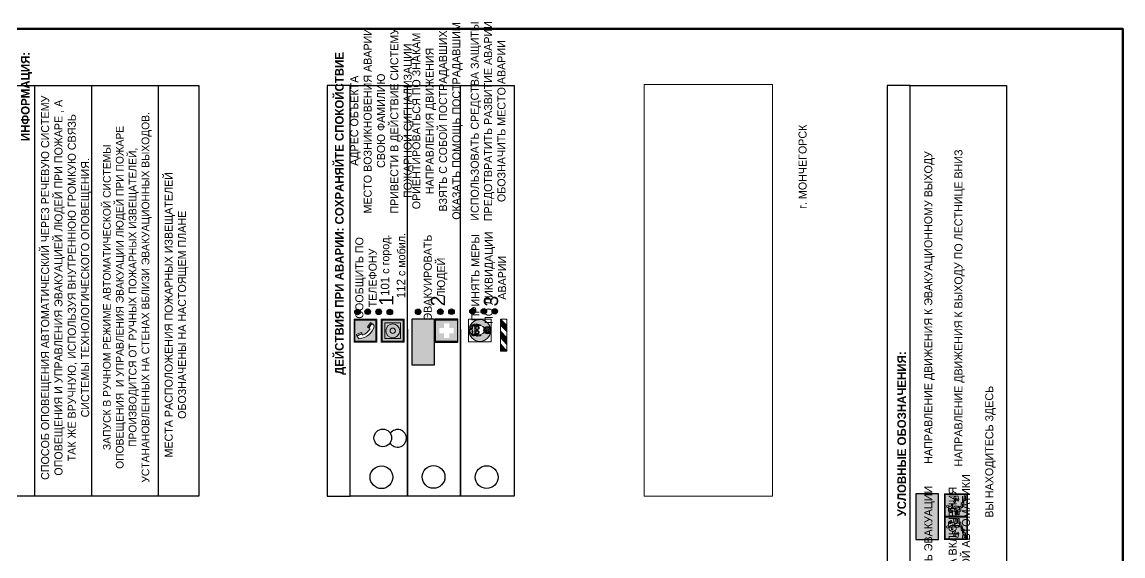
# Model space of a CAD drawing. Header units: millimetres. Extents: x 13810 to 67229, y 12374 to 21950.
# Drawn here: x 19635.2 to 20020.4, y 20477 to 20664 of the extents above; entities that cross this region are included whole.
import ezdxf

# ---------------------------------------------------------------- set-up
doc = ezdxf.new("R2010")
doc.units = ezdxf.units.MM
doc.layers.add('План_Штампы', color=7, linetype='Continuous')
doc.styles.add('обычный', font='arial.ttf')
picture_1 = doc.add_image_def('image1.jpg', size_in_pixel=(337, 105))

# ---------------------------------------------------------------- blocks, each defined once
blk = doc.blocks.new('A$C32E8229D')
at = {"true_color": 0xffffff}
blk.add_hatch(color=7, dxfattribs=at).paths.add_polyline_path([(0, 0), (0, -8), (16, -8), (16, 0)])
h = blk.add_hatch(color=126)
h.paths.add_polyline_path([(0.2, -0.2), (15.8, -0.2), (15.8, -7.8), (0.2, -7.8)])
h.paths.add_polyline_path([(13.49, -2.05), (12.08, -2.05), (11.37, -2.63, 0.162397), (11.29, -2.84), (11.29, -3.63), (10.35, -3.63), (10.35, -4.05), (11.68, -4.05), (11.68, -3.48), (12.26, -4.28), (11.29, -5.1), (11.29, -6.78), (11.85, -6.78), (11.85, -5.44), (12.8, -4.64), (12.8, -5.94), (14.46, -5.94), (14.46, -5.39), (13.45, -5.39), (13.45, -3.97), (12.46, -2.59), (13.15, -2.59), (13.69, -3.34), (14.18, -3)], flags=16)
h.paths.add_polyline_path([(10.74, -1.82, 1), (11.8, -1.82, 1)], flags=16)
h.paths.add_polyline_path([(9.39, -3.59), (5.99, -3.59), (6.56, -3.03), (5.91, -3.03), (5.1, -3.83), (5.91, -4.64), (6.56, -4.64), (5.99, -4.09), (9.39, -4.09)], flags=16)
h.paths.add_polyline_path([(4.29, -1.08), (1.72, -1.08), (1.72, -6.6), (4.29, -6.6)], flags=16)
at = {"color": 126}
blk.add_lwpolyline([(16, -8), (0, -8), (0, 0), (16, 0)], close=True, dxfattribs=at)
blk = doc.blocks.new('A$C18900ED3')
h = blk.add_hatch(color=126)
h.paths.add_polyline_path([(-0.18, -0.18), (-7.02, -0.18), (-7.02, -7.02), (-0.18, -7.02)])
h.paths.add_polyline_path([(-5.89, -4.46), (-5.89, -2.77), (-4.46, -2.77), (-4.46, -1.31), (-2.77, -1.31), (-2.77, -2.77), (-1.33, -2.77), (-1.33, -4.46), (-2.77, -4.46), (-2.77, -5.89), (-4.46, -5.89), (-4.46, -4.46)], flags=16)
at = {"color": 126}
for p, q in [((-7.2, 0), (-7.2, -7.2)), ((0, 0), (-7.2, 0)), ((0, -7.2), (0, 0)), ((-7.02, -7.02), (-7.02, -0.18)), ((-7.02, -0.18), (-0.18, -0.18)), ((-0.18, -0.18), (-0.18, -7.02)), ((-7.2, -7.2), (0, -7.2)), ((-0.18, -7.02), (-7.02, -7.02))]:
    blk.add_line(p, q, dxfattribs=at)
blk = doc.blocks.new('A$C456E1F9C')
at = {"lineweight": 5}
h = blk.add_hatch(color=242, dxfattribs=at)
h.paths.add_polyline_path([(0.51, -1.47), (0.51, -13.26), (12.29, -13.26), (12.29, -1.47)])
h.paths.add_polyline_path([(5.42, -4.95, -0.254479), (4.78, -5.4), (3.52, -2.53, -0.209735), (4.23, -2.4)], flags=16)
h.paths.add_polyline_path([(8.53, -8.6), (10.87, -10.17), (10.54, -10.76), (8.03, -9.13, -0.192251)], flags=16)
h.paths.add_polyline_path([(4.61, -5.49, 0.005518), (3.87, -5.72, 0.128647), (7.49, -10.01, 0.00809), (7.83, -9.33), (10.47, -10.97, -0.16736), (8.99, -12.25, -0.327862), (1.95, -3.95, -0.166952), (3.36, -2.62)], flags=16)
at = {"color": 242, "lineweight": 5}
for p, q in [((0, -13.77), (0, -0.97)), ((12.8, -0.97), (0, -0.97)), ((4.61, -5.49), (3.36, -2.62)), ((3.52, -2.53), (4.78, -5.4)), ((4.23, -2.4), (5.42, -4.95)), ((12.8, -13.77), (12.8, -0.97)), ((7.83, -9.33), (10.47, -10.97)), ((8.03, -9.13), (10.54, -10.76)), ((10.81, -10.12), (8.53, -8.6)), ((10.54, -10.76), (10.8, -10.3)), ((10.8, -10.3), (10.81, -10.12)), ((0, -13.77), (12.8, -13.77))]:
    blk.add_line(p, q, dxfattribs=at)
blk.add_lwpolyline([(0.51, -1.47), (12.29, -1.47), (12.29, -13.26), (0.51, -13.26)], close=True, dxfattribs=at)
for centre, radius, start, end in [((4.59, -5.34), 2.99, 114.28453, 152.19739), ((11.12, -3.31), 9.19, 183.99153, 256.60086), ((4.02, -3.27), 0.891, 76.32839, 123.70924), ((14.98, -39.1), 35.17, 107.14873, 108.41345), ((13.86, -0.94), 11.08, 205.55365, 234.87622), ((4.68, -4.59), 0.824, 276.9621, 334.07228), ((-13.31, 0.8), 23.44, 332.54871, 334.40268), ((8.94, -9.5), 0.989, 114.40924, 157.93883), ((7.87, -9.46), 3, 291.92908, 329.9329)]:
    blk.add_arc(centre, radius, start, end, dxfattribs=at)
blk = doc.blocks.new('A$C54414219')
at = {"true_color": 0xffffff}
h = blk.add_hatch(color=7, dxfattribs=at)
h.paths.add_polyline_path([(2.39, -9.45), (2.39, -18.3), (11.23, -18.3), (11.23, -9.45)], flags=0)
h.paths.add_polyline_path([(10.71, -13.87, -1), (2.92, -13.87, -1)], flags=0)
h.paths.add_polyline_path([(8.3, -13.87, -1), (5.33, -13.87, -1)], flags=0)
h.paths.add_polyline_path([(0.41, -7.47), (0.41, -20.27), (13.21, -20.27), (13.21, -7.47)])
h.paths.add_polyline_path([(0.92, -19.77), (12.71, -19.77), (12.71, -7.98), (0.92, -7.98)], flags=16)
h.paths.add_polyline_path([(11.23, -9.45), (11.23, -18.3), (2.39, -18.3), (2.39, -9.45)], flags=0)
at = {"lineweight": 5}
h = blk.add_hatch(color=242, dxfattribs=at)
h.paths.add_polyline_path([(12.71, -7.98), (0.92, -7.98), (0.92, -19.77), (12.71, -19.77)])
h.paths.add_polyline_path([(11.23, -18.3), (2.39, -18.3), (2.39, -9.45), (11.23, -9.45)], flags=16)
h.paths.add_polyline_path([(10.71, -13.87, -1), (2.92, -13.87, -1)], flags=0)
h.paths.add_polyline_path([(8.3, -13.87, -1), (5.33, -13.87, -1)], flags=0)
at = {"true_color": 0xffffff}
h = blk.add_hatch(color=7, dxfattribs=at)
h.paths.add_polyline_path([(2.39, -9.45), (2.39, -18.3), (11.23, -18.3), (11.23, -9.45)])
h.paths.add_polyline_path([(10.71, -13.87, -1), (2.92, -13.87, -1)], flags=16)
h.paths.add_polyline_path([(8.3, -13.87, -1), (5.33, -13.87, -1)], flags=0)
at = {"lineweight": 5}
h = blk.add_hatch(color=242, dxfattribs=at)
h.paths.add_polyline_path([(2.92, -13.87, 1), (10.71, -13.87, 1)])
h.paths.add_polyline_path([(8.3, -13.87, -1), (5.33, -13.87, -1)], flags=16)
at = {"color": 242, "lineweight": 5}
for p, q in [((0.41, -20.27), (0.41, -7.47)), ((0.41, -7.47), (13.21, -7.47)), ((0.41, -7.47), (13.21, -7.47)), ((13.21, -20.27), (13.21, -7.47)), ((0.41, -20.27), (13.21, -20.27))]:
    blk.add_line(p, q, dxfattribs=at)
for points in [[(0.92, -7.98), (12.71, -7.98), (12.71, -19.77), (0.92, -19.77)], [(2.39, -9.45), (11.23, -9.45), (11.23, -18.3), (2.39, -18.3)]]:
    blk.add_lwpolyline(points, close=True, dxfattribs=at)
for radius in [3.89, 1.49]:
    blk.add_circle((6.81, -13.87), radius, dxfattribs=at)
blk = doc.blocks.new('A$C38D26F80')
h = blk.add_hatch(color=5)
h.dxf.hatch_style = 1
h.paths.add_polyline_path([(-8.77, -4.48, 1), (-0.19, -4.48, 1)])
h.paths.add_polyline_path([(-6.75, -3.58), (-6.75, -3.31), (-6.62, -3.22), (-6.5, -3.22), (-6.42, -3.3), (-6.39, -3.28), (-6.59, -2.23), (-6.59, -2.01), (-6.38, -1.58), (-4.76, -0.4), (-4.13, -0.79, -0.362848), (-2.1, -2.1, -0.201049), (-2.17, -2.48, 0.085434), (-2.26, -3.13), (-1.9, -3.16), (-2.25, -4.7), (-2.4, -4.59), (-2.43, -4.34), (-2.36, -4.34), (-2.14, -3.34), (-2.47, -3.42), (-2.58, -1.95), (-2.77, -1.58), (-3.58, -1.52), (-3.92, -1.26), (-5.05, -1.73), (-4.87, -1.39), (-5.41, -1.6), (-5.41, -1.46), (-6.13, -1.87), (-6.18, -3.5), (-6.56, -3.47), (-6.37, -4.59), (-6.16, -4.43), (-6.16, -4.66), (-6.36, -4.79), (-6.37, -4.8), (-6.51, -4.76)], flags=16)
h.paths.add_polyline_path([(-6.51, -4.76), (-6.36, -4.79), (-6.37, -4.8)], flags=0)
h.paths.add_polyline_path([(-5.92, -2.34, 0.089508), (-2.67, -2.35), (-2.48, -3.88, -0.268602), (-3.4, -6.18, 0.262449), (-5.2, -6.18, -0.268602), (-6.11, -3.88)], flags=16)
edge = h.paths.add_edge_path(flags=16)
edge.add_ellipse((-5.19, -3.41), major_axis=(0, 0.842), ratio=0.848992, start_angle=0, end_angle=360)
edge = h.paths.add_edge_path(flags=0)
edge.add_ellipse((-5.19, -3.39), major_axis=(0, 0.665), ratio=0.853798, start_angle=0, end_angle=360)
edge = h.paths.add_edge_path(flags=0)
edge.add_ellipse((-5.19, -3.4), major_axis=(0, 0.528), ratio=0.864094, start_angle=0, end_angle=360)
edge = h.paths.add_edge_path(flags=16)
edge.add_ellipse((-3.47, -3.4), major_axis=(0, 0.842), ratio=0.848992, start_angle=0, end_angle=360)
h.paths.add_polyline_path([(-3.13, -6.45), (-3.13, -6.84, 0.383174), (-5.57, -6.85), (-5.57, -6.49, -0.369952)], flags=16)
edge = h.paths.add_edge_path(flags=0)
edge.add_ellipse((-3.47, -3.39), major_axis=(0, 0.665), ratio=0.853798, start_angle=0, end_angle=360)
edge = h.paths.add_edge_path(flags=0)
edge.add_ellipse((-3.47, -3.4), major_axis=(0, 0.528), ratio=0.864094, start_angle=0, end_angle=360)
edge = h.paths.add_edge_path(flags=16)
edge.add_ellipse((-4.34, -7.57), major_axis=(-1.48, 0), ratio=0.744955, start_angle=0, end_angle=360)
h.paths.add_polyline_path([(-5.01, -6.85, -1), (-5.15, -6.85, -1)], flags=0)
h.paths.add_polyline_path([(-5.33, -7.14, -1), (-5.47, -7.14, -1)], flags=0)
h.paths.add_polyline_path([(-4.61, -6.71, -1), (-4.74, -6.71, -1)], flags=16)
h.paths.add_polyline_path([(-5.43, -7.51, -1), (-5.57, -7.51, -1)], flags=0)
h.paths.add_polyline_path([(-4.26, -6.67, -1), (-4.4, -6.67, -1)], flags=16)
h.paths.add_polyline_path([(-4.74, -7.14, -1), (-4.88, -7.14, -1)], flags=0)
h.paths.add_polyline_path([(-4.93, -7.43, -1), (-5.07, -7.43, -1)], flags=0)
h.paths.add_polyline_path([(-4.41, -7.07, -1), (-4.54, -7.07, -1)], flags=0)
h.paths.add_polyline_path([(-5.33, -7.87, -1), (-5.46, -7.87, -1)], flags=0)
h.paths.add_polyline_path([(-3.8, -6.71, -1), (-3.94, -6.71, -1)], flags=16)
h.paths.add_polyline_path([(-4.85, -7.78, -1), (-4.98, -7.78, -1)], flags=0)
h.paths.add_polyline_path([(-3.96, -7.14, -1), (-4.1, -7.14, -1)], flags=0)
h.paths.add_polyline_path([(-4.33, -7.53, -1), (-4.47, -7.53, -1)], flags=0)
h.paths.add_polyline_path([(-5.09, -8.12, -1), (-5.23, -8.12, -1)], flags=0)
h.paths.add_polyline_path([(-3.5, -6.94, -1), (-3.64, -6.94, -1)], flags=0)
h.paths.add_polyline_path([(-4.54, -7.97, -1), (-4.68, -7.97, -1)], flags=0)
h.paths.add_polyline_path([(-3.66, -7.39, -1), (-3.8, -7.39, -1)], flags=0)
h.paths.add_polyline_path([(-4.73, -8.35, -1), (-4.86, -8.35, -1)], flags=0)
h.paths.add_polyline_path([(-4.09, -7.96, -1), (-4.23, -7.96, -1)], flags=0)
h.paths.add_polyline_path([(-3.77, -7.74, -1), (-3.91, -7.74, -1)], flags=0)
h.paths.add_polyline_path([(-3.22, -7.27, -1), (-3.35, -7.27, -1)], flags=0)
h.paths.add_polyline_path([(-4.34, -8.4, -1), (-4.47, -8.4, -1)], flags=0)
h.paths.add_polyline_path([(-3.16, -7.61, -1), (-3.3, -7.61, -1)], flags=0)
h.paths.add_polyline_path([(-3.9, -8.35, -1), (-4.04, -8.35, -1)], flags=0)
h.paths.add_polyline_path([(-3.32, -7.91, -1), (-3.46, -7.91, -1)], flags=0)
h.paths.add_polyline_path([(-3.55, -8.23, -1), (-3.69, -8.23, -1)], flags=0)
at = {"color": 5, "lineweight": 5}
for p, q in [((-4.48, 0), (-8.96, 0)), ((-8.96, 0), (-8.96, -4.48)), ((-4.48, 0), (0, 0)), ((0, 0), (0, -4.48)), ((-6.75, -3.31), (-6.62, -3.22)), ((-6.75, -3.58), (-6.75, -3.31)), ((-6.51, -4.76), (-6.75, -3.58)), ((-6.62, -3.22), (-6.5, -3.22)), ((-6.59, -2.01), (-6.38, -1.58)), ((-6.59, -2.23), (-6.59, -2.01)), ((-6.39, -3.28), (-6.59, -2.23)), ((-6.18, -3.5), (-6.56, -3.47)), ((-6.56, -3.47), (-6.37, -4.59)), ((-6.5, -3.22), (-6.42, -3.3)), ((-6.42, -3.3), (-6.39, -3.28)), ((-6.38, -1.58), (-4.76, -0.4)), ((-6.13, -1.87), (-6.18, -3.5)), ((-5.41, -1.46), (-6.13, -1.87)), ((-5.92, -2.34), (-6.11, -3.88)), ((-4.87, -1.39), (-5.41, -1.6)), ((-5.41, -1.6), (-5.41, -1.46)), ((-3.92, -1.26), (-5.05, -1.73)), ((-5.05, -1.73), (-4.87, -1.39)), ((-4.76, -0.4), (-4.13, -0.79)), ((-3.58, -1.52), (-3.92, -1.26)), ((-2.77, -1.58), (-3.58, -1.52)), ((-2.58, -1.95), (-2.77, -1.58)), ((-2.67, -2.34), (-2.48, -3.88)), ((-2.47, -3.42), (-2.58, -1.95)), ((-2.14, -3.34), (-2.47, -3.42)), ((-2.36, -4.34), (-2.14, -3.34)), ((-1.9, -3.16), (-2.26, -3.13)), ((-2.25, -4.7), (-1.9, -3.16)), ((-8.96, -8.96), (-8.96, -4.48)), ((-6.37, -4.8), (-6.51, -4.76)), ((-6.37, -4.59), (-6.16, -4.43)), ((-6.16, -4.66), (-6.37, -4.8)), ((-6.16, -4.43), (-6.16, -4.66)), ((-5.57, -6.49), (-5.57, -6.85)), ((-3.13, -6.45), (-3.13, -6.84)), ((-2.43, -4.34), (-2.4, -4.59)), ((-2.43, -4.34), (-2.36, -4.34)), ((-2.4, -4.59), (-2.25, -4.7)), ((0, -8.96), (0, -4.48)), ((-4.48, -8.96), (-8.96, -8.96)), ((-4.48, -8.96), (0, -8.96))]:
    blk.add_line(p, q, dxfattribs=at)
at = {"color": 5}
for p, q in [((-6.75, -3.31), (-6.62, -3.22)), ((-6.75, -3.58), (-6.75, -3.31)), ((-6.51, -4.76), (-6.75, -3.58)), ((-6.62, -3.22), (-6.5, -3.22)), ((-6.59, -2.01), (-6.38, -1.58)), ((-6.59, -2.23), (-6.59, -2.01)), ((-6.39, -3.28), (-6.59, -2.23)), ((-6.18, -3.5), (-6.56, -3.47)), ((-6.56, -3.47), (-6.37, -4.59)), ((-6.5, -3.22), (-6.42, -3.3)), ((-6.42, -3.3), (-6.39, -3.28)), ((-6.38, -1.58), (-4.76, -0.4)), ((-6.13, -1.87), (-6.18, -3.5)), ((-5.41, -1.46), (-6.13, -1.87)), ((-4.87, -1.39), (-5.41, -1.6)), ((-5.41, -1.6), (-5.41, -1.46)), ((-3.92, -1.26), (-5.05, -1.73)), ((-5.05, -1.73), (-4.87, -1.39)), ((-4.76, -0.4), (-4.13, -0.79)), ((-3.58, -1.52), (-3.92, -1.26)), ((-2.77, -1.58), (-3.58, -1.52)), ((-2.58, -1.95), (-2.77, -1.58)), ((-2.47, -3.42), (-2.58, -1.95)), ((-2.14, -3.34), (-2.47, -3.42)), ((-2.36, -4.34), (-2.14, -3.34)), ((-2.26, -3.13), (-1.9, -3.16)), ((-1.9, -3.16), (-2.25, -4.7)), ((-6.37, -4.8), (-6.51, -4.76)), ((-6.36, -4.79), (-6.51, -4.76)), ((-6.37, -4.59), (-6.16, -4.43)), ((-6.16, -4.66), (-6.37, -4.8)), ((-6.16, -4.66), (-6.36, -4.79)), ((-6.16, -4.43), (-6.16, -4.66)), ((-2.4, -4.59), (-2.43, -4.34)), ((-2.43, -4.34), (-2.36, -4.34)), ((-2.25, -4.7), (-2.4, -4.59))]:
    blk.add_line(p, q, dxfattribs=at)
at = {"color": 5, "lineweight": 5}
for centre, radius in [((-4.48, -4.48), 4.29), ((-5.5, -7.51), 0.0678), ((-5.4, -7.14), 0.0678), ((-5.4, -7.87), 0.0678), ((-5.16, -8.12), 0.0678), ((-5.08, -6.85), 0.0678), ((-5, -7.43), 0.0678), ((-4.91, -7.78), 0.0678), ((-4.81, -7.14), 0.0678), ((-4.79, -8.35), 0.0678), ((-4.67, -6.71), 0.0678), ((-4.61, -7.97), 0.0678), ((-4.47, -7.07), 0.0678), ((-4.4, -7.53), 0.0678), ((-4.4, -8.4), 0.0678), ((-4.33, -6.67), 0.0678), ((-4.16, -7.96), 0.0678), ((-4.03, -7.14), 0.0678), ((-3.97, -8.35), 0.0678), ((-3.87, -6.71), 0.0678), ((-3.84, -7.74), 0.0678), ((-3.73, -7.39), 0.0678), ((-3.62, -8.23), 0.0678), ((-3.57, -6.94), 0.0678), ((-3.39, -7.91), 0.0678), ((-3.28, -7.27), 0.0678), ((-3.23, -7.61), 0.0678)]:
    blk.add_circle(centre, radius, dxfattribs=at)
for centre, radius, start, end in [((-3.66, -4.24), 2.47, 171.573, 231.7124), ((-4.28, 6.66), 9.15, 259.6987, 280.1569), ((-4.93, -4.24), 2.47, 308.2876, 8.427), ((-0.47, -3.05), 1.79, 161.5846, 182.4584), ((-2.6, -2.2), 0.513, 326.4781, 11.7739), ((-4.33, -7.88), 1.87, 50.358, 131.5662), ((-4.34, -8.2), 1.82, 48.4943, 132.3565), ((-4.3, -7.78), 1.83, 60.5889, 119.4111)]:
    blk.add_arc(centre, radius, start, end, dxfattribs=at)
at = {"color": 5}
for centre, radius, start, end in [((-3.89, -2.66), 1.88, 17.387, 97.1599), ((-0.35, -3.07), 1.91, 162.2553, 181.7878), ((-2.6, -2.2), 0.511, 326.3906, 11.8614)]:
    blk.add_arc(centre, radius, start, end, dxfattribs=at)
at = {"color": 5, "lineweight": 5}
for centre, major_axis, ratio in [((-5.19, -3.41), (0, 0.842), 0.848992), ((-5.19, -3.39), (0, 0.665), 0.853798), ((-5.19, -3.4), (0, 0.528), 0.864094), ((-3.47, -3.4), (0, 0.842), 0.848992), ((-3.47, -3.39), (0, 0.665), 0.853798), ((-3.47, -3.4), (0, 0.528), 0.864094), ((-4.34, -7.57), (-1.48, 0), 0.744955)]:
    blk.add_ellipse(centre, major_axis=major_axis, ratio=ratio, dxfattribs=at)
blk = doc.blocks.new('A$C47DD6509')
at = {"lineweight": 5}
for points in [[(-8.69, 0), (-11.19, 0), (-11.19, -2.22)], [(-4.22, 0), (-6.45, 0), (-8.91, -2.22), (-6.61, -2.22)], [(0, 0), (-2.09, 0), (-4.36, -2.22), (-2.29, -2.22)]]:
    blk.add_hatch(color=242, dxfattribs=at).paths.add_polyline_path(points)
at = {"color": 242, "lineweight": 5}
for p, q in [((-11.19, -2.22), (-8.69, 0)), ((-11.19, -2.22), (-11.19, 0)), ((-11.19, 0), (-8.69, 0)), ((-11.19, 0), (0, 0)), ((-8.91, -2.22), (-6.45, 0)), ((-6.61, -2.22), (-4.22, 0)), ((-4.36, -2.22), (-2.09, 0)), ((-2.29, -2.22), (0, 0)), ((0, 0), (0, -2.22)), ((0, -2.22), (-11.19, -2.22))]:
    blk.add_line(p, q, dxfattribs=at)
blk = doc.blocks.new('вниз 3')
at = {"lineweight": 0, "true_color": 0xffffff}
h = blk.add_hatch(color=7, dxfattribs=at)
h.dxf.hatch_style = 1
h.paths.add_polyline_path([(40997.5, -4475.69), (40997.25, -4475.28), (40995.76, -4476.15), (40995.97, -4475.23), (40995.39, -4475.56), (40995.05, -4476.83), (40996.33, -4477.17), (40996.91, -4476.83), (40996, -4476.55)], flags=0)
h.paths.add_polyline_path([(40999.81, -4473.95), (41000.22, -4473.95), (41000.64, -4474.67), (41001.03, -4474.43), (41000.46, -4473.49), (41000.42, -4473.49), (40999.43, -4473.49), (40998.68, -4473.92), (40998.68, -4474.57), (40997.88, -4474.57), (40997.88, -4475), (40999.14, -4475), (40999.14, -4474.43), (40999.14, -4474.38), (40999.59, -4475.15), (40998.72, -4475.67), (40998.72, -4477.06), (40999.24, -4477.06), (40999.24, -4475.96), (40999.95, -4475.56), (40999.95, -4476.43), (41001.61, -4476.43), (41001.61, -4475.88), (41000.47, -4475.88), (41000.47, -4475.12)], flags=0)
h.paths.add_polyline_path([(40999.2, -4473.24, 1), (40998.35, -4473.24, 1)], flags=0)
h.paths.add_polyline_path([(41000.46, -4477.26), (41001.69, -4477.26), (41001.69, -4476.84), (41000.03, -4476.84), (41000.03, -4477.39), (40998.78, -4477.39), (40998.78, -4477.95), (40997.53, -4477.95), (40997.53, -4478.5), (40996.29, -4478.5), (40996.29, -4479.06), (40995.05, -4479.06), (40995.05, -4479.48), (40995.29, -4479.48), (40996.72, -4479.48), (40996.72, -4478.92), (40997.97, -4478.92), (40997.97, -4478.36), (40999.2, -4478.36), (40999.2, -4477.81), (41000.46, -4477.81)], flags=0)
h.paths.add_polyline_path([(41002.37, -4472.17), (40994.37, -4472.17), (40994.37, -4480.17), (41002.37, -4480.17)])
h.paths.add_polyline_path([(41002.16, -4479.96), (40994.57, -4479.96), (40994.57, -4472.37), (41002.16, -4472.37)], flags=16)
h.paths.add_polyline_path([(41001.61, -4475.88), (41001.61, -4476.43), (40999.95, -4476.43), (40999.95, -4475.56), (40999.24, -4475.96), (40999.24, -4477.06), (40998.72, -4477.06), (40998.72, -4475.67), (40999.59, -4475.15), (40999.14, -4474.38), (40999.14, -4474.43), (40999.14, -4475), (40997.88, -4475), (40997.88, -4474.57), (40998.68, -4474.57), (40998.68, -4473.92), (40999.43, -4473.49), (41000.42, -4473.49), (41000.46, -4473.49), (41001.03, -4474.43), (41000.64, -4474.67), (41000.22, -4473.95), (40999.81, -4473.95), (41000.47, -4475.12), (41000.47, -4475.88)], flags=0)
h.paths.add_polyline_path([(41001.69, -4476.84), (41001.69, -4477.26), (41000.46, -4477.26), (41000.46, -4477.81), (40999.2, -4477.81), (40999.2, -4478.36), (40997.97, -4478.36), (40997.97, -4478.92), (40996.72, -4478.92), (40996.72, -4479.48), (40995.05, -4479.48), (40995.05, -4479.06), (40996.29, -4479.06), (40996.29, -4478.5), (40997.53, -4478.5), (40997.53, -4477.95), (40998.78, -4477.95), (40998.78, -4477.39), (41000.03, -4477.39), (41000.03, -4476.84)], flags=0)
h.paths.add_polyline_path([(40998.35, -4473.24, -1), (40999.2, -4473.24, -1)], flags=0)
h.paths.add_polyline_path([(40997.5, -4475.69), (40996, -4476.55), (40996.91, -4476.83), (40996.33, -4477.17), (40995.05, -4476.83), (40995.39, -4475.56), (40995.97, -4475.23), (40995.76, -4476.15), (40997.25, -4475.28)], flags=0)
at = {"lineweight": 0}
h = blk.add_hatch(color=126, dxfattribs=at)
h.dxf.hatch_style = 1
h.paths.add_polyline_path([(41002.16, -4472.37), (40994.57, -4472.37), (40994.57, -4479.96), (41002.16, -4479.96)])
h.paths.add_polyline_path([(40995.97, -4475.23), (40995.76, -4476.15), (40997.25, -4475.28), (40997.5, -4475.69), (40996, -4476.55), (40996.91, -4476.83), (40996.33, -4477.17), (40995.05, -4476.83), (40995.39, -4475.56)], flags=16)
h.paths.add_polyline_path([(40997.88, -4474.57), (40998.68, -4474.57), (40998.68, -4473.92), (40999.43, -4473.49), (41000.42, -4473.49), (41000.46, -4473.49), (41001.03, -4474.43), (41000.64, -4474.67), (41000.22, -4473.95), (40999.81, -4473.95), (41000.47, -4475.12), (41000.47, -4475.88), (41001.61, -4475.88), (41001.61, -4476.43), (40999.95, -4476.43), (40999.95, -4475.56), (40999.24, -4475.96), (40999.24, -4477.06), (40998.72, -4477.06), (40998.72, -4475.67), (40999.59, -4475.15), (40999.14, -4474.38), (40999.14, -4474.43), (40999.14, -4475), (40997.88, -4475)], flags=16)
h.paths.add_polyline_path([(40998.35, -4473.24, -1), (40999.2, -4473.24, -1)], flags=16)
h.paths.add_polyline_path([(40997.53, -4477.95), (40998.78, -4477.95), (40998.78, -4477.39), (41000.03, -4477.39), (41000.03, -4476.84), (41001.69, -4476.84), (41001.69, -4477.26), (41000.46, -4477.26), (41000.46, -4477.81), (40999.2, -4477.81), (40999.2, -4478.36), (40997.97, -4478.36), (40997.97, -4478.92), (40996.72, -4478.92), (40996.72, -4479.48), (40995.05, -4479.48), (40995.05, -4479.06), (40996.29, -4479.06), (40996.29, -4478.5), (40997.53, -4478.5)], flags=16)
at = {"lineweight": 0, "true_color": 0xffffff}
h = blk.add_hatch(color=7, dxfattribs=at)
h.dxf.hatch_style = 1
h.paths.add_polyline_path([(40999.2, -4473.24, 1), (40998.35, -4473.24, 1)])
h.paths.add_polyline_path([(40999.81, -4473.95), (41000.22, -4473.95), (41000.64, -4474.67), (41001.03, -4474.43), (41000.46, -4473.49), (41000.42, -4473.49), (40999.43, -4473.49), (40998.68, -4473.92), (40998.68, -4474.57), (40997.88, -4474.57), (40997.88, -4475), (40999.14, -4475), (40999.14, -4474.43), (40999.14, -4474.38), (40999.59, -4475.15), (40998.72, -4475.67), (40998.72, -4477.06), (40999.24, -4477.06), (40999.24, -4475.96), (40999.95, -4475.56), (40999.95, -4476.43), (41001.61, -4476.43), (41001.61, -4475.88), (41000.47, -4475.88), (41000.47, -4475.12)])
h.paths.add_polyline_path([(40999.2, -4477.81), (41000.46, -4477.81), (41000.46, -4477.26), (41001.69, -4477.26), (41001.69, -4476.84), (41000.03, -4476.84), (41000.03, -4477.39), (40998.78, -4477.39), (40998.78, -4477.95), (40997.53, -4477.95), (40997.53, -4478.5), (40996.29, -4478.5), (40996.29, -4479.06), (40995.05, -4479.06), (40995.05, -4479.48), (40995.29, -4479.48), (40996.72, -4479.48), (40996.72, -4478.92), (40997.97, -4478.92), (40997.97, -4478.36), (40999.2, -4478.36)])
h.paths.add_polyline_path([(40997.5, -4475.69), (40997.25, -4475.28), (40995.76, -4476.15), (40995.97, -4475.23), (40995.39, -4475.56), (40995.05, -4476.83), (40996.33, -4477.17), (40996.91, -4476.83), (40996, -4476.55)])
at = {"color": 126, "lineweight": 0}
for points in [[(40994.37, -4472.17), (41002.37, -4472.17), (41002.37, -4480.17), (40994.37, -4480.17)], [(40994.57, -4472.37), (41002.16, -4472.37), (41002.16, -4479.96), (40994.57, -4479.96)]]:
    blk.add_lwpolyline(points, close=True, dxfattribs=at)
for points in [[(40995.05, -4476.83), (40995.39, -4475.56), (40995.97, -4475.23), (40995.76, -4476.15), (40997.25, -4475.28), (40997.5, -4475.69), (40996, -4476.55), (40996.91, -4476.83), (40996.33, -4477.17), (40995.05, -4476.83)], [(40999.14, -4474.43), (40999.14, -4475), (40997.88, -4475), (40997.88, -4474.57), (40998.68, -4474.57), (40998.68, -4473.92), (40999.43, -4473.49), (41000.42, -4473.49), (41000.46, -4473.49), (41001.03, -4474.43), (41000.64, -4474.67), (41000.22, -4473.95), (40999.81, -4473.95), (41000.47, -4475.12), (41000.47, -4475.88), (41001.61, -4475.88), (41001.61, -4476.43), (40999.95, -4476.43), (40999.95, -4475.56), (40999.24, -4475.96), (40999.24, -4477.06), (40998.72, -4477.06), (40998.72, -4475.67), (40999.59, -4475.15), (40999.14, -4474.38), (40999.14, -4474.43)], [(40995.29, -4479.48), (40995.05, -4479.48), (40995.05, -4479.06), (40996.29, -4479.06), (40996.29, -4478.5), (40997.53, -4478.5), (40997.53, -4477.95), (40998.78, -4477.95), (40998.78, -4477.39), (41000.03, -4477.39), (41000.03, -4476.84), (41001.69, -4476.84), (41001.69, -4477.26), (41000.46, -4477.26), (41000.46, -4477.81), (40999.2, -4477.81), (40999.2, -4478.36), (40997.97, -4478.36), (40997.97, -4478.92), (40996.72, -4478.92), (40996.72, -4479.48), (40995.05, -4479.48)]]:
    blk.add_lwpolyline(points, dxfattribs=at)
blk.add_circle((40998.77, -4473.24), 0.426, dxfattribs=at)
blk = doc.blocks.new('вниз')
at = {"lineweight": 0, "true_color": 0xffffff}
h = blk.add_hatch(color=7, dxfattribs=at)
h.dxf.hatch_style = 1
h.paths.add_polyline_path([(40994.51, -4472.22), (40986.51, -4472.22), (40986.51, -4480.22), (40994.51, -4480.22)])
h.paths.add_polyline_path([(40994.31, -4472.42), (40994.31, -4480.01), (40986.71, -4480.01), (40986.71, -4472.42)], flags=16)
h.paths.add_polyline_path([(40988.43, -4473.53), (40989.43, -4473.53), (40990.19, -4473.96), (40990.19, -4474.6), (40991, -4474.6), (40991, -4475.06), (40989.73, -4475.06), (40989.73, -4474.46), (40989.3, -4475.18), (40990.17, -4475.7), (40990.17, -4477.11), (40989.63, -4477.11), (40989.63, -4476.01), (40988.94, -4475.59), (40988.94, -4476.46), (40988.94, -4476.46), (40987.47, -4476.46), (40987.26, -4476.46), (40987.26, -4475.92), (40988.4, -4475.92), (40988.4, -4475.2), (40989.1, -4473.99), (40988.66, -4473.99), (40988.24, -4474.7), (40987.86, -4474.47), (40988.41, -4473.56)], flags=0)
h.paths.add_polyline_path([(40990.55, -4473.29, -1), (40989.69, -4473.29, -1)], flags=0)
h.paths.add_polyline_path([(40988.85, -4476.89), (40988.85, -4477.43), (40990.1, -4477.43), (40990.1, -4477.99), (40991.34, -4477.99), (40991.34, -4478.54), (40992.59, -4478.54), (40992.59, -4479.09), (40993.83, -4479.09), (40993.83, -4479.52), (40992.17, -4479.52), (40992.17, -4478.97), (40990.91, -4478.97), (40990.91, -4478.41), (40989.68, -4478.41), (40989.68, -4477.86), (40988.43, -4477.86), (40988.43, -4477.31), (40987.6, -4477.31), (40987.18, -4477.31), (40987.18, -4476.89)], flags=0)
h.paths.add_polyline_path([(40991.61, -4475.33), (40993.12, -4476.2), (40992.9, -4475.27), (40993.48, -4475.6), (40993.83, -4476.88), (40992.56, -4477.22), (40991.97, -4476.88), (40992.9, -4476.61), (40991.38, -4475.74), (40991.58, -4475.39)], flags=0)
h.paths.add_polyline_path([(40990.19, -4473.96), (40989.43, -4473.53), (40988.43, -4473.53), (40988.41, -4473.56), (40987.86, -4474.47), (40988.24, -4474.7), (40988.66, -4473.99), (40989.1, -4473.99), (40988.4, -4475.2), (40988.4, -4475.92), (40987.26, -4475.92), (40987.26, -4476.46), (40987.47, -4476.46), (40988.94, -4476.46), (40988.94, -4476.27), (40988.94, -4475.59), (40989.63, -4476.01), (40989.63, -4477.11), (40990.17, -4477.11), (40990.17, -4475.7), (40989.3, -4475.18), (40989.73, -4474.46), (40989.73, -4475.06), (40991, -4475.06), (40991, -4474.6), (40990.19, -4474.6)], flags=0)
h.paths.add_polyline_path([(40990.55, -4473.29, 1), (40989.69, -4473.29, 1)], flags=0)
h.paths.add_polyline_path([(40991.61, -4475.33), (40991.58, -4475.39), (40991.38, -4475.74), (40992.9, -4476.61), (40991.97, -4476.88), (40992.56, -4477.22), (40993.83, -4476.88), (40993.48, -4475.6), (40992.9, -4475.27), (40993.12, -4476.2)], flags=0)
h.paths.add_polyline_path([(40990.1, -4477.43), (40988.85, -4477.43), (40988.85, -4476.89), (40987.18, -4476.89), (40987.18, -4477.31), (40987.6, -4477.31), (40988.43, -4477.31), (40988.43, -4477.86), (40989.68, -4477.86), (40989.68, -4478.41), (40990.91, -4478.41), (40990.91, -4478.97), (40992.17, -4478.97), (40992.17, -4479.52), (40993.83, -4479.52), (40993.83, -4479.09), (40992.59, -4479.09), (40992.59, -4478.54), (40991.34, -4478.54), (40991.34, -4477.99), (40990.1, -4477.99)], flags=0)
at = {"lineweight": 0}
h = blk.add_hatch(color=126, dxfattribs=at)
h.dxf.hatch_style = 1
h.paths.add_polyline_path([(40994.31, -4472.42), (40986.71, -4472.42), (40986.71, -4480.01), (40994.31, -4480.01)])
h.paths.add_polyline_path([(40988.43, -4473.53), (40989.43, -4473.53), (40990.19, -4473.96), (40990.19, -4474.6), (40991, -4474.6), (40991, -4475.06), (40989.73, -4475.06), (40989.73, -4474.46), (40989.3, -4475.18), (40990.17, -4475.7), (40990.17, -4477.11), (40989.63, -4477.11), (40989.63, -4476.01), (40988.94, -4475.59), (40988.94, -4476.46), (40988.94, -4476.46), (40987.47, -4476.46), (40987.26, -4476.46), (40987.26, -4475.92), (40988.4, -4475.92), (40988.4, -4475.2), (40989.1, -4473.99), (40988.66, -4473.99), (40988.24, -4474.7), (40987.86, -4474.47), (40988.41, -4473.56)], flags=16)
h.paths.add_polyline_path([(40990.55, -4473.29, -1), (40989.69, -4473.29, -1)], flags=16)
h.paths.add_polyline_path([(40988.85, -4476.89), (40988.85, -4477.43), (40990.1, -4477.43), (40990.1, -4477.99), (40991.34, -4477.99), (40991.34, -4478.54), (40992.59, -4478.54), (40992.59, -4479.09), (40993.83, -4479.09), (40993.83, -4479.52), (40992.17, -4479.52), (40992.17, -4478.97), (40990.91, -4478.97), (40990.91, -4478.41), (40989.68, -4478.41), (40989.68, -4477.86), (40988.43, -4477.86), (40988.43, -4477.31), (40987.6, -4477.31), (40987.18, -4477.31), (40987.18, -4476.89)], flags=16)
h.paths.add_polyline_path([(40991.61, -4475.33), (40993.12, -4476.2), (40992.9, -4475.27), (40993.48, -4475.6), (40993.83, -4476.88), (40992.56, -4477.22), (40991.97, -4476.88), (40992.9, -4476.61), (40991.38, -4475.74), (40991.58, -4475.39)], flags=16)
at = {"lineweight": 0, "true_color": 0xffffff}
h = blk.add_hatch(color=7, dxfattribs=at)
h.dxf.hatch_style = 1
h.paths.add_polyline_path([(40989.73, -4474.46), (40989.73, -4475.06), (40991, -4475.06), (40991, -4474.6), (40990.19, -4474.6), (40990.19, -4473.96), (40989.43, -4473.53), (40988.43, -4473.53), (40988.41, -4473.56), (40987.86, -4474.47), (40988.24, -4474.7), (40988.66, -4473.99), (40989.1, -4473.99), (40988.4, -4475.2), (40988.4, -4475.92), (40987.26, -4475.92), (40987.26, -4476.46), (40987.47, -4476.46), (40988.94, -4476.46), (40988.94, -4475.59), (40989.63, -4476.01), (40989.63, -4477.11), (40990.17, -4477.11), (40990.17, -4475.7), (40989.3, -4475.18)])
h.paths.add_polyline_path([(40989.69, -4473.29, 1), (40990.55, -4473.29, 1)])
h.paths.add_polyline_path([(40991.61, -4475.33), (40991.58, -4475.39), (40991.38, -4475.74), (40992.9, -4476.61), (40991.97, -4476.88), (40992.56, -4477.22), (40993.83, -4476.88), (40993.48, -4475.6), (40992.9, -4475.27), (40993.12, -4476.2)])
h.paths.add_polyline_path([(40990.1, -4477.43), (40988.85, -4477.43), (40988.85, -4476.89), (40987.18, -4476.89), (40987.18, -4477.31), (40987.6, -4477.31), (40988.43, -4477.31), (40988.43, -4477.86), (40989.68, -4477.86), (40989.68, -4478.41), (40990.91, -4478.41), (40990.91, -4478.97), (40992.17, -4478.97), (40992.17, -4479.52), (40993.83, -4479.52), (40993.83, -4479.09), (40992.59, -4479.09), (40992.59, -4478.54), (40991.34, -4478.54), (40991.34, -4477.99), (40990.1, -4477.99)])
at = {"color": 126, "lineweight": 0}
for points in [[(40986.51, -4472.22), (40994.51, -4472.22), (40994.51, -4480.22), (40986.51, -4480.22)], [(40986.71, -4472.42), (40994.31, -4472.42), (40994.31, -4480.01), (40986.71, -4480.01)]]:
    blk.add_lwpolyline(points, close=True, dxfattribs=at)
for points in [[(40987.47, -4476.46), (40987.26, -4476.46), (40987.26, -4475.92), (40988.4, -4475.92), (40988.4, -4475.2), (40989.1, -4473.99), (40988.66, -4473.99), (40988.24, -4474.7), (40987.86, -4474.47), (40988.41, -4473.56), (40988.43, -4473.53), (40989.43, -4473.53), (40990.19, -4473.96), (40990.19, -4474.6), (40991, -4474.6), (40991, -4475.06), (40989.73, -4475.06), (40989.73, -4474.46), (40989.3, -4475.18), (40990.17, -4475.7), (40990.17, -4477.11), (40989.63, -4477.11), (40989.63, -4476.01), (40988.94, -4475.59), (40988.94, -4476.46)], [(40991.58, -4475.39), (40991.38, -4475.74), (40992.9, -4476.61), (40991.97, -4476.88), (40992.56, -4477.22), (40993.83, -4476.88), (40993.48, -4475.6), (40992.9, -4475.27), (40993.12, -4476.2), (40991.61, -4475.33), (40991.58, -4475.39)], [(40987.6, -4477.31), (40987.18, -4477.31), (40987.18, -4476.89), (40988.85, -4476.89), (40988.85, -4477.43), (40990.1, -4477.43), (40990.1, -4477.99), (40991.34, -4477.99), (40991.34, -4478.54), (40992.59, -4478.54), (40992.59, -4479.09), (40993.83, -4479.09), (40993.83, -4479.52), (40992.17, -4479.52), (40992.17, -4478.97), (40990.91, -4478.97), (40990.91, -4478.41), (40989.68, -4478.41), (40989.68, -4477.86), (40988.43, -4477.86), (40988.43, -4477.31), (40987.6, -4477.31)], [(40987.47, -4476.46), (40988.94, -4476.46), (40988.94, -4476.27)]]:
    blk.add_lwpolyline(points, dxfattribs=at)
blk.add_circle((40990.12, -4473.29), 0.432, dxfattribs=at)

msp = doc.modelspace()

# ---------------------------------------------------------------- hatches: boundary and pattern name
h = msp.add_hatch(color=256)
h.dxf.hatch_style = 1
h.paths.add_polyline_path([(19752.56, 20561.47, 1), (19752.56, 20563.4, 1)])
h = msp.add_hatch(color=256)
h.dxf.hatch_style = 1
h.paths.add_polyline_path([(19756.15, 20561.57, 1), (19756.15, 20563.5, 1)])
h = msp.add_hatch(color=256)
h.dxf.hatch_style = 1
h.paths.add_polyline_path([(19759.96, 20561.53, 1), (19759.96, 20563.46, 1)])
h = msp.add_hatch(color=256)
h.dxf.hatch_style = 1
h.paths.add_polyline_path([(19763.88, 20561.45, 1), (19763.88, 20563.38, 1)])
h = msp.add_hatch(color=256)
h.dxf.hatch_style = 1
h.paths.add_polyline_path([(19773.77, 20561.53, 1), (19773.77, 20563.47, 1)])
h = msp.add_hatch(color=256)
h.dxf.hatch_style = 1
h.paths.add_polyline_path([(19781.55, 20561.57, 1), (19781.55, 20563.51, 1)])
h = msp.add_hatch(color=256)
h.dxf.hatch_style = 1
h.paths.add_polyline_path([(19785.45, 20561.57, 1), (19785.45, 20563.5, 1)])
h = msp.add_hatch(color=256)
h.dxf.hatch_style = 1
h.paths.add_polyline_path([(19792.81, 20561.72, 1), (19792.81, 20563.66, 1)])
h = msp.add_hatch(color=256)
h.dxf.hatch_style = 1
h.paths.add_polyline_path([(19796.75, 20561.72, 1), (19796.75, 20563.65, 1)])
h = msp.add_hatch(color=256)
h.dxf.hatch_style = 1
h.paths.add_polyline_path([(19800.59, 20561.72, 1), (19800.59, 20563.65, 1)])

# ---------------------------------------------------------------- linework, layer by layer
at = {"color": 2, "lineweight": 100}
msp.add_lwpolyline([(19420.36, 20661.52), (20020.36, 20661.52), (20020.36, 20266.52), (19420.36, 20266.52)], close=True, dxfattribs=at)
at = {"color": 0}
msp.add_lwpolyline([(19631.61, 20497.99), (19631.61, 20641.75), (19697.06, 20641.75), (19697.06, 20497.99)], close=True, dxfattribs=at)
for points in [[(19639.66, 20497.99), (19639.66, 20641.75)], [(19659.65, 20497.99), (19659.65, 20641.75)], [(19682.9, 20497.99), (19682.9, 20641.75)]]:
    msp.add_lwpolyline(points, dxfattribs=at)
for points in [[(19750.03, 20497.99), (19750.03, 20641.75), (19741.97, 20641.75), (19741.97, 20497.99)], [(19750.03, 20497.99), (19750.03, 20641.75), (19807.43, 20641.75), (19807.43, 20497.99)], [(19945.86, 20298.65), (19945.86, 20641.75), (19937.81, 20641.75), (19937.81, 20298.65)], [(19945.86, 20298.65), (19945.86, 20641.75), (19979.56, 20641.75), (19979.56, 20298.65)]]:
    msp.add_lwpolyline(points, close=True)
for points in [[(19770.02, 20556.4), (19770.02, 20497.99), (19770.02, 20641.75)], [(19788.6, 20556.4), (19788.6, 20497.99), (19788.6, 20641.75)]]:
    msp.add_lwpolyline(points)
for centre, radius in [((19752.56, 20562.43), 0.966), ((19756.15, 20562.54), 0.966), ((19759.96, 20562.5), 0.966), ((19763.88, 20562.41), 0.966), ((19773.77, 20562.5), 0.966), ((19781.55, 20562.54), 0.966), ((19785.45, 20562.53), 0.966), ((19792.81, 20562.69), 0.966), ((19796.75, 20562.68), 0.966), ((19800.59, 20562.69), 0.966), ((19761.42, 20518.37), 3.08), ((19760.95, 20504.61), 3.98), ((19779.17, 20504.71), 3.98), ((19797.75, 20504.64), 3.98)]:
    msp.add_circle(centre, radius)
msp.add_arc((19766.62, 20518.22), 3.08, 210.7434, 145.8808)

# ---------------------------------------------------------------- block references
at = {"rotation": 89.99999999999999}
for name, p, xscale, yscale, zscale in [('A$C456E1F9C', (19750.74, 20551.88), 0.625, 0.625, 0.625), ('A$C54414219', (19756.23, 20551.62), 0.625, 0.625, 0.625), ('A$C18900ED3', (19779.7, 20559.94), 1.111111111007631, 1.111111111007631, 1.111111111007631), ('A$C38D26F80', (19791.37, 20559.96), 0.8928571427240968, 0.8928571427240968, 0.8928571427240968)]:
    msp.add_blockref(name, p, dxfattribs=dict(at, xscale=xscale, yscale=yscale, zscale=zscale))
at = {"xscale": -1, "rotation": 90}
msp.add_blockref('A$C32E8229D', (19771.55, 20559.94), dxfattribs=at)
at = {"color": 242, "true_color": 0xc1121c, "rotation": 89.99999999999999}
msp.add_blockref('A$C47DD6509', (19802.58, 20559.96), dxfattribs=at)
at = {"color": 126, "true_color": 0x008754, "rotation": 89.99999999999999}
for name, p in [('вниз', (15485.75, -20495.7)), ('вниз', (15485.75, -20495.7)), ('вниз 3', (15485.79, -20511.56))]:
    msp.add_blockref(name, p, dxfattribs=at)
at = {"layer": 'План_Штампы', "color": 126, "true_color": 0x008754, "xscale": -1, "rotation": 90}
msp.add_blockref('A$C32E8229D', (19947.85, 20498.81), dxfattribs=at)

# ---------------------------------------------------------------- texts
at = {"lineweight": 0, "attachment_point": 5, "rotation": 90, "style": 'обычный'}
for s, insert, char_height, width in [('\\pi-8.4,l8.4,t8.4;{\\fProxima Nova Rg|b0|i0|c204|p2;ОРИЕНТИРОВАТЬСЯ ПО ЗНАКАМ \\PНАПРАВЛЕНИЯ ДВИЖЕНИЯ\\PВЗЯТЬ С СОБОЙ ПОСТРАДАВШИХ\\PОКАЗАТЬ ПОМОЩЬ ПОСТРАДАВШИМ}', (19780.55, 20629.31), 2.8, 126.6484), ('\\pi-8.4,l8.4,t8.4;{\\fProxima Nova Rg|b0|i0|c204|p2;ИСПОЛЬЗОВАТЬ СРЕДСТВА ЗАЩИТЫ \\PПРЕДОТВРАТИТЬ РАЗВИТИЕ АВАРИИ\\PОБОЗНАЧИТЬ МЕСТО АВАРИИ}', (19798.28, 20629.25), 2.8, 126.6484), ('\\pi-8.4,l8.4,t8.4;{\\fProxima Nova Rg|b0|i0|c204|p2;АДРЕС ОБЪЕКТА\\PМЕСТО ВОЗНИКНОВЕНИЯ АВАРИИ\\PСВОЮ ФАМИЛИЮ\\PПРИВЕСТИ В ДЕЙСТВИЕ СИСТЕМУ \\PПОЖАРНОЙ СИГНАЛИЗАЦИИ}', (19761.19, 20629.38), 2.8, 126.6484), ('{\\fProxima Nova Rg|b1|i0|c204|p2;ИНФОРМАЦИЯ:\\H1.1997x; }', (19636.8, 20637.89), 3, 175.1736), ('{\\fProxima Nova Rg|b1|i0|c204|p2;ДЕЙСТВИЯ ПРИ АВАРИИ: СОХРАНЯЙТЕ СПОКОЙСТВИЕ\\H1.6644x; }', (19746.66, 20596.93), 3, 175.1736), ('{\\fProxima Nova Rg|b0|i0|c204|p2;СПОСОБ ОПОВЕЩЕНИЯ АВТОМАТИЧЕСКИЙ ЧЕРЕЗ РЕЧЕВУЮ СИСТЕМУ ОПОВЕЩЕНИЯ И УПРАВЛЕНИЯ ЭВАКУАЦИЕЙ ЛЮДЕЙ ПРИ ПОЖАРЕ , А ТАК ЖЕ ВРУЧНУЮ, ИСПОЛЬЗУЯ ВНУТРЕННЮЮ ГРОМКУЮ СВЯЗЬ СИСТЕМЫ ТЕХНОЛОГИЧЕСКОГО ОПОВЕЩЕНИЯ.}', (19650.7, 20570.94), 2.8, 137.0334), ('{\\fProxima Nova Rg|b0|i0|c204|p2;\\P\\pt8.1;ЗАПУСК В РУЧНОМ РЕЖИМЕ АВТОМАТИЧЕСКОЙ СИСТЕМЫ ОПОВЕЩЕНИЯ  И УПРАВЛЕНИЯ ЭВАКУАЦИИ ЛЮДЕЙ ПРИ ПОЖАРЕ ПРОИЗВОДИТСЯ ОТ РУЧНЫХ ПОЖАРНЫХ ИЗВЕЩАТЕЛЕЙ, УСТАНАНОВЛЕННЫХ НА СТЕНАХ ВБЛИЗИ ЭВАКУАЦИОННЫХ ВЫХОДОВ. }', (19669.78, 20567.57), 2.7, 131.4512), ('\\pi-8.4,l8.4,t8.4;{\\fProxima Nova Rg|b0|i0|c204|p2;г. МОНЧЕГОРСК\\H1.1997x; }', (19908.29, 20613.28), 2.8, 126.6484), ('\\pi-8.4,l8.4,t8.4;{\\fProxima Nova Rg|b0|i0|c204|p2;НАПРАВЛЕНИЕ ДВИЖЕНИЯ К ЭВАКУАЦИОННОМУ ВЫХОДУ\\H1.1997x; }', (19952.66, 20564.03), 2.8, 126.6484), ('\\pi-8.4,l8.4,t8.4;{\\fProxima Nova Rg|b0|i0|c204|p2;НАПРАВЛЕНИЕ ДВИЖЕНИЯ К ВЫХОДУ ПО ЛЕСТНИЦЕ ВНИЗ\\H1.1997x; }', (19963.21, 20563.85), 2.8, 126.6484), ('\\pt8.4;{\\fProxima Nova Rg|b0|i0|c204|p2;\\PМЕСТА РАСПОЛОЖЕНИЯ ПОЖАРНЫХ ИЗВЕЩАТЕЛЕЙ ОБОЗНАЧЕНЫ НА НАСТОЯЩЕМ ПЛАНЕ}', (19686.91, 20561.46), 2.8, 118.5618), ('{\\fProxima Nova Rg|b0|i0|c204|p2;ПРИНЯТЬ МЕРЫ \\PПО ЛИКВИДАЦИИ \\PАВАРИИ}', (19798.47, 20574.43), 2.8, 126.6484), ('{\\fProxima Nova Rg|b0|i0|c204|p2;СООБЩИТЬ ПО \\PТЕЛЕФОНУ}', (19755.57, 20574.37), 2.8, 126.6484), ('{\\fProxima Nova Rg|b0|i0|c204|p2;\\H1.0714x;101\\H0.93333x; с город.\\H1.3416x; }', (19762.61, 20578.82), 2.8, 126.6484), ('{\\fProxima Nova Rg|b0|i0|c204|p2;\\H1.0714x;112\\H0.93333x; с мобил.\\H1.3416x; }', (19767.81, 20578.68), 2.8, 126.6484), ('{\\fProxima Nova Rg|b0|i0|c204|p2;ЭВАКУИРОВАТЬ \\PЛЮДЕЙ}', (19779.89, 20574.47), 2.8, 126.6484), ('{\\fProxima Nova Rg|b0|i0|c204|p2;1\\H1.1667x; }', (19762.64, 20566.47), 5, 126.6484), ('{\\fProxima Nova Rg|b0|i0|c204|p2;2\\H1.1967x; }', (19780.72, 20566.32), 5, 126.6484), ('{\\fProxima Nova Rg|b0|i0|c204|p2;3\\H1.1967x; }', (19799.3, 20566.26), 5, 126.6484), ('{\\fProxima Nova Rg|b1|i0|c204|p2;УСЛОВНЫЕ ОБОЗНАЧЕНИЯ:\\H1.1997x; }', (19942.97, 20519.77), 3, 175.1736), ('\\pi-8.4,l8.4,t8.4;{\\fProxima Nova Rg|b0|i0|c204|p2;ВЫ НАХОДИТЕСЬ ЗДЕСЬ\\H1.1997x; }', (19973.99, 20513.52), 2.8, 126.6484), ('\\pi-8.4,l8.4,t8.4;{\\fProxima Nova Rg|b0|i0|c204|p2;КНОПКА ВКЛЮЧЕНИЯ \\PПОЖАРНОЙ АВТОМАТИКИ}', (19963.13, 20481.11), 2.8, 126.6484), ('\\pi-8.4,l8.4,t8.4;{\\fProxima Nova Rg|b0|i0|c204|p2;ОСНОВНОЙ ПУТЬ ЭВАКУАЦИИ \\H1.6404x; }', (19952.67, 20473.17), 2.8, 126.6484)]:
    msp.add_mtext(s, dxfattribs=dict(at, insert=insert, char_height=char_height, width=width))

# ---------------------------------------------------------------- pictures from other files: only their frames are drawn
at = {"color": 7, "lineweight": 0, "true_color": 0xf5f5ff}
image = msp.add_image(picture_1, insert=(19897.73, 20497.99), size_in_units=(144.1, 44.9), rotation=90, dxfattribs=at)
image.dxf.flags = 7

doc.saveas('drawing.dxf')
